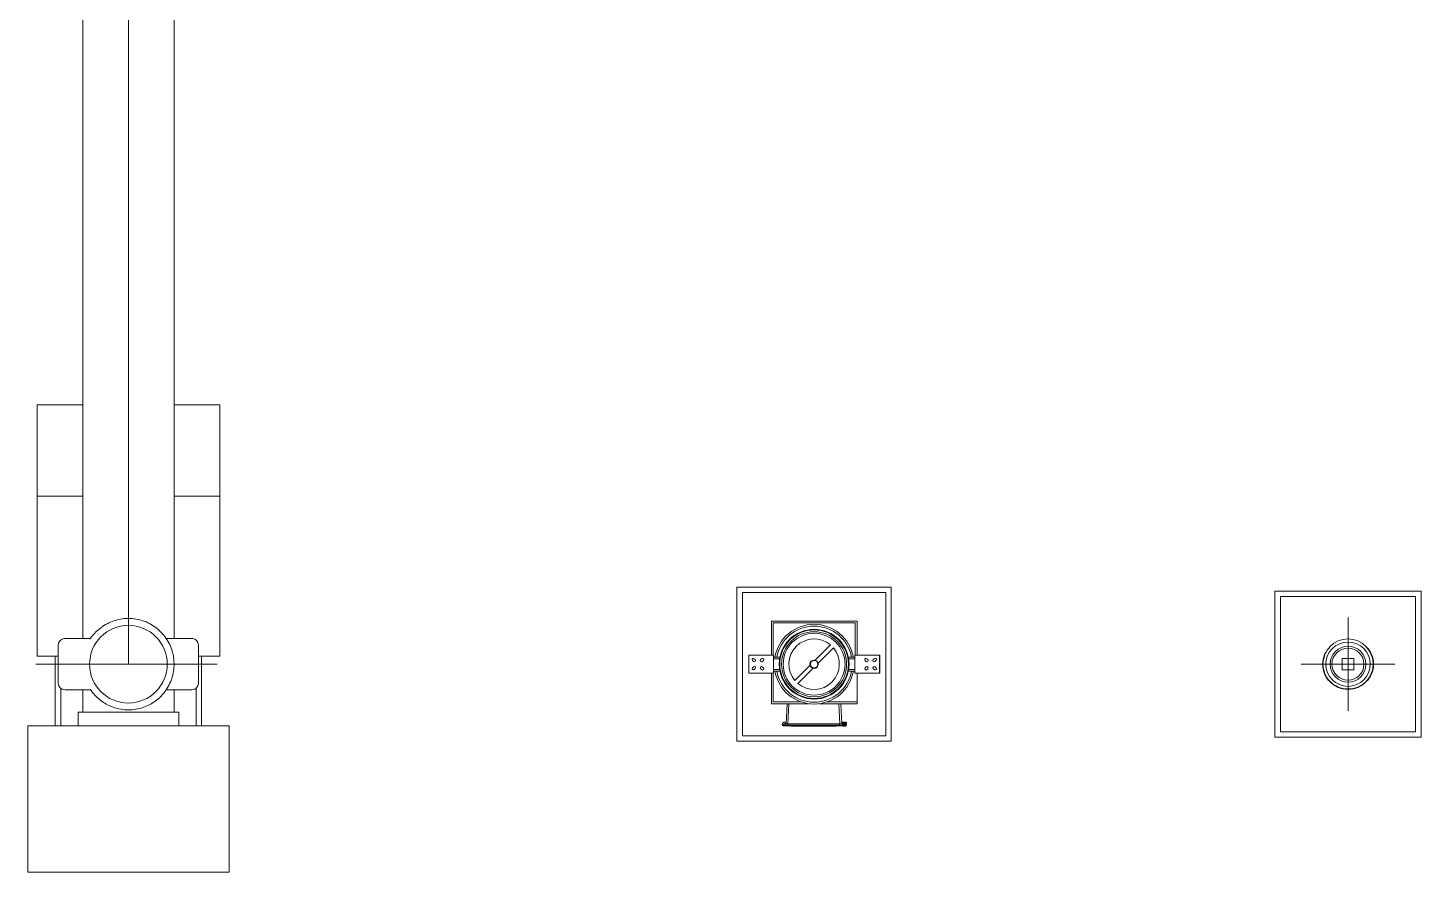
# Model space of a CAD drawing. Header units: metres. Extents: x 252 to 379, y 116 to 201.
# Drawn here: x 338.7 to 346.32, y 163.43 to 168.05 of the extents above; entities that cross this region are included whole.
import ezdxf

# ---------------------------------------------------------------- set-up
doc = ezdxf.new("R2010")
doc.units = ezdxf.units.M
doc.linetypes.add('ACAD_ISO10W100', pattern=[18.5, 12, -3, 0.5, -3])
doc.linetypes.add('DASHED', pattern=[0.75, 0.5, -0.25])
doc.layers.add('KOMPONENTE', color=7, linetype='Continuous', lineweight=5)
doc.layers.add('L-STRUCTUR_SET_A', color=94, linetype='Continuous', lineweight=9)
doc.layers.add('NOPRINT', color=13, linetype='DASHED', plot=False)

# ---------------------------------------------------------------- blocks, each defined once
blk = doc.blocks.new('set_2s_1d')
at = {"color": 7, "lineweight": 0}
blk.add_line((24.5009, 14.5), (24.5009, 6.5), dxfattribs=at)
at = {"color": 1, "lineweight": 0}
for p, q in [((24.2509, 6.64), (24.2509, 10.36)), ((24.7509, 10.36), (24.7509, 9.515)), ((24.7509, 9.515), (24.7509, 6.64)), ((24.0009, 7.9188), (24.2509, 7.9188)), ((24.0009, 6.5438), (24.0009, 7.9188)), ((24.7509, 7.9188), (25.0009, 7.9188)), ((25.0009, 7.9188), (25.0009, 6.5438)), ((24.5009, 7.3599), (24.5009, 7.4839)), ((24.0009, 7.4188), (24.2509, 7.4188)), ((24.7509, 7.4188), (25.0009, 7.4188)), ((24.3502, 6.6996), (24.3585, 6.7055)), ((24.3585, 6.7055), (24.367, 6.7111)), ((24.367, 6.7111), (24.3757, 6.7165)), ((24.3757, 6.7165), (24.3846, 6.7214)), ((24.3846, 6.7214), (24.3937, 6.7259)), ((24.3937, 6.7259), (24.4122, 6.7339)), ((24.4122, 6.7339), (24.421, 6.737)), ((24.421, 6.737), (24.4299, 6.7398)), ((24.4299, 6.7398), (24.4389, 6.7423)), ((24.4389, 6.7423), (24.448, 6.7445)), ((24.448, 6.7445), (24.4572, 6.7464)), ((24.4572, 6.7464), (24.4665, 6.7479)), ((24.4665, 6.7479), (24.4757, 6.749)), ((24.4757, 6.749), (24.485, 6.7499)), ((24.485, 6.7499), (24.5036, 6.7506)), ((24.5036, 6.7506), (24.5132, 6.7501)), ((24.5132, 6.7501), (24.5227, 6.7494)), ((24.5227, 6.7494), (24.5324, 6.7483)), ((24.5324, 6.7483), (24.5419, 6.7469)), ((24.5419, 6.7469), (24.5512, 6.745)), ((24.5512, 6.745), (24.5607, 6.7429)), ((24.5607, 6.7429), (24.57, 6.7404)), ((24.57, 6.7404), (24.5791, 6.7375)), ((24.5791, 6.7375), (24.5971, 6.7308)), ((24.5971, 6.7308), (24.6064, 6.7266)), ((24.6064, 6.7266), (24.6154, 6.7223)), ((24.6154, 6.7223), (24.6244, 6.7174)), ((24.6244, 6.7174), (24.6331, 6.7121)), ((24.6331, 6.7121), (24.6416, 6.7066)), ((24.6416, 6.7066), (24.6499, 6.7008)), ((24.1327, 6.6331), (24.128, 6.629)), ((24.138, 6.6363), (24.1327, 6.6331)), ((24.1435, 6.6384), (24.138, 6.6363)), ((24.1491, 6.6396), (24.1435, 6.6384)), ((24.1546, 6.64), (24.1491, 6.6396)), ((24.2937, 6.64), (24.1546, 6.64)), ((24.2915, 6.6384), (24.2924, 6.6408)), ((24.2915, 6.6366), (24.2915, 6.6384)), ((24.2924, 6.6408), (24.294, 6.6436)), ((24.294, 6.6436), (24.2965, 6.6471)), ((24.2965, 6.6471), (24.2997, 6.6511)), ((24.2997, 6.6511), (24.3037, 6.6559)), ((24.3037, 6.6559), (24.3085, 6.661)), ((24.3085, 6.661), (24.314, 6.6668)), ((24.314, 6.6668), (24.3271, 6.6799)), ((24.3271, 6.6799), (24.3346, 6.6868)), ((24.3346, 6.6868), (24.3422, 6.6934)), ((24.3422, 6.6934), (24.3502, 6.6996)), ((24.6499, 6.7008), (24.658, 6.6945)), ((24.658, 6.6945), (24.6657, 6.6879)), ((24.6657, 6.6879), (24.6804, 6.674)), ((24.6804, 6.674), (24.6872, 6.6666)), ((24.6872, 6.6666), (24.6939, 6.6589)), ((24.6939, 6.6589), (24.7001, 6.6509)), ((24.7001, 6.6509), (24.7061, 6.6426)), ((24.7061, 6.6426), (24.7117, 6.6341)), ((24.708, 6.64), (24.8471, 6.64)), ((24.7117, 6.6341), (24.7171, 6.6254)), ((24.8471, 6.64), (24.8525, 6.6396)), ((24.8525, 6.6396), (24.8581, 6.6384)), ((24.8581, 6.6384), (24.8636, 6.6363)), ((24.8636, 6.6363), (24.8689, 6.6331)), ((24.8689, 6.6331), (24.8736, 6.629)), ((24.1187, 6.6136), (24.1171, 6.6025)), ((24.1171, 6.6025), (24.1171, 6.4225)), ((24.1209, 6.6191), (24.1187, 6.6136)), ((24.124, 6.6244), (24.1209, 6.6191)), ((24.128, 6.629), (24.124, 6.6244)), ((24.7171, 6.6254), (24.722, 6.6165)), ((24.722, 6.6165), (24.7266, 6.6074)), ((24.7266, 6.6074), (24.7345, 6.5889)), ((24.7345, 6.5889), (24.7376, 6.5803)), ((24.7376, 6.5803), (24.7404, 6.5716)), ((24.7404, 6.5716), (24.7427, 6.5629)), ((24.7427, 6.5629), (24.7449, 6.5541)), ((24.7449, 6.5541), (24.7467, 6.5451)), ((24.8736, 6.629), (24.8776, 6.6244)), ((24.8776, 6.6244), (24.8807, 6.6191)), ((24.8807, 6.6191), (24.8829, 6.6136)), ((24.8829, 6.6136), (24.8846, 6.6025)), ((24.8846, 6.6025), (24.8846, 6.4225)), ((24.9862, 6.5), (23.9947, 6.5)), ((24.1171, 6.5438), (24.0009, 6.5438)), ((24.7467, 6.5451), (24.7482, 6.5361)), ((24.7482, 6.5361), (24.7494, 6.5271)), ((24.75, 6.4805), (24.7491, 6.4709)), ((24.7494, 6.5271), (24.7501, 6.5181)), ((24.7506, 6.4903), (24.75, 6.4805)), ((24.7501, 6.5181), (24.7509, 6.5)), ((24.7509, 6.5), (24.7506, 6.4903)), ((25.0009, 6.5438), (24.8846, 6.5438)), ((24.1171, 6.4225), (24.1171, 6.3975)), ((24.732, 6.4048), (24.7279, 6.3955)), ((24.7386, 6.423), (24.732, 6.4048)), ((24.7415, 6.4324), (24.7386, 6.423)), ((24.744, 6.4419), (24.7415, 6.4324)), ((24.746, 6.4515), (24.744, 6.4419)), ((24.7477, 6.4611), (24.746, 6.4515)), ((24.7491, 6.4709), (24.7477, 6.4611)), ((24.8846, 6.4225), (24.8846, 6.3975)), ((24.1171, 6.3975), (24.1175, 6.3921)), ((24.1175, 6.3921), (24.1187, 6.3865)), ((24.1187, 6.3865), (24.1209, 6.381)), ((24.1209, 6.381), (24.124, 6.3758)), ((24.124, 6.3758), (24.128, 6.371)), ((24.128, 6.371), (24.1327, 6.367)), ((24.1327, 6.367), (24.138, 6.3639)), ((24.138, 6.3639), (24.1435, 6.3618)), ((24.1435, 6.3618), (24.1546, 6.36)), ((24.1546, 6.36), (24.2936, 6.36)), ((24.2509, 6.36), (24.2509, 6.2375)), ((24.2981, 6.3538), (24.2915, 6.3634)), ((24.3016, 6.349), (24.2981, 6.3538)), ((24.3052, 6.3444), (24.3016, 6.349)), ((24.3089, 6.3398), (24.3052, 6.3444)), ((24.3127, 6.3353), (24.3089, 6.3398)), ((24.3167, 6.3309), (24.3127, 6.3353)), ((24.3207, 6.3266), (24.3167, 6.3309)), ((24.3249, 6.3225), (24.3207, 6.3266)), ((24.6895, 6.336), (24.6756, 6.3213)), ((24.696, 6.3438), (24.6895, 6.336)), ((24.7021, 6.3519), (24.696, 6.3438)), ((24.708, 6.3601), (24.7021, 6.3519)), ((24.7135, 6.3686), (24.708, 6.3601)), ((24.8471, 6.36), (24.708, 6.36)), ((24.7187, 6.3774), (24.7135, 6.3686)), ((24.7235, 6.3864), (24.7187, 6.3774)), ((24.7279, 6.3955), (24.7235, 6.3864)), ((24.7509, 6.2375), (24.7509, 6.36)), ((24.8581, 6.3618), (24.8471, 6.36)), ((24.8636, 6.3639), (24.8581, 6.3618)), ((24.8689, 6.367), (24.8636, 6.3639)), ((24.8736, 6.371), (24.8689, 6.367)), ((24.8776, 6.3758), (24.8736, 6.371)), ((24.8807, 6.381), (24.8776, 6.3758)), ((24.8829, 6.3865), (24.8807, 6.381)), ((24.8841, 6.3921), (24.8829, 6.3865)), ((24.8846, 6.3975), (24.8841, 6.3921)), ((24.3291, 6.3184), (24.3249, 6.3225)), ((24.3425, 6.3066), (24.3291, 6.3184)), ((24.3495, 6.301), (24.3425, 6.3066)), ((24.3566, 6.2958), (24.3495, 6.301)), ((24.3641, 6.2908), (24.3566, 6.2958)), ((24.3716, 6.286), (24.3641, 6.2908)), ((24.3794, 6.2815), (24.3716, 6.286)), ((24.3872, 6.2773), (24.3794, 6.2815)), ((24.3952, 6.2734), (24.3872, 6.2773)), ((24.4034, 6.2698), (24.3952, 6.2734)), ((24.4221, 6.2628), (24.4034, 6.2698)), ((24.4316, 6.2598), (24.4221, 6.2628)), ((24.4414, 6.2573), (24.4316, 6.2598)), ((24.4511, 6.255), (24.4414, 6.2573)), ((24.461, 6.2533), (24.4511, 6.255)), ((24.471, 6.2518), (24.461, 6.2533)), ((24.4809, 6.2509), (24.471, 6.2518)), ((24.4909, 6.2503), (24.4809, 6.2509)), ((24.5009, 6.25), (24.4909, 6.2503)), ((24.5207, 6.2509), (24.5009, 6.25)), ((24.5307, 6.2519), (24.5207, 6.2509)), ((24.5407, 6.2533), (24.5307, 6.2519)), ((24.5506, 6.255), (24.5407, 6.2533)), ((24.5604, 6.2573), (24.5506, 6.255)), ((24.5701, 6.2599), (24.5604, 6.2573)), ((24.5797, 6.2628), (24.5701, 6.2599)), ((24.5891, 6.2661), (24.5797, 6.2628)), ((24.5984, 6.2699), (24.5891, 6.2661)), ((24.6152, 6.2778), (24.5984, 6.2699)), ((24.6235, 6.2821), (24.6152, 6.2778)), ((24.6315, 6.2869), (24.6235, 6.2821)), ((24.6394, 6.292), (24.6315, 6.2869)), ((24.6471, 6.2973), (24.6394, 6.292)), ((24.6546, 6.3029), (24.6471, 6.2973)), ((24.6619, 6.3088), (24.6546, 6.3029)), ((24.6689, 6.3149), (24.6619, 6.3088)), ((24.6756, 6.3213), (24.6689, 6.3149)), ((24.2257, 6.2375), (24.2257, 6.1625)), ((24.7757, 6.2375), (24.2257, 6.2375)), ((24.2509, 6.2375), (24.7509, 6.2375)), ((24.7757, 6.1625), (24.7757, 6.2375))]:
    blk.add_line(p, q, dxfattribs=at)
at = {"color": 1, "lineweight": 0, "elevation": 0.4494}
blk.add_lwpolyline([(25.0509, 6.1625), (23.9509, 6.1625), (23.9509, 5.3625), (25.0509, 5.3625)], close=True, dxfattribs=at)
at = {"color": 1, "lineweight": 0}
blk.add_circle((24.5009, 6.5), 0.2125, dxfattribs=at)
at = {"layer": 'KOMPONENTE', "color": 1, "linetype": 'ACAD_ISO10W100', "ltscale": 0.5}
for p, q in [((31.1709, 6.244), (31.1709, 6.756)), ((31.4269, 6.5), (30.9149, 6.5))]:
    blk.add_line(p, q, dxfattribs=at)
at = {"layer": 'KOMPONENTE', "color": 1, "linetype": 'Continuous'}
for p, q in [((28.256, 6.5221), (28.3397, 6.6056)), ((28.3565, 6.5888), (28.2728, 6.5058)), ((28.0284, 6.55), (27.8934, 6.55)), ((27.8934, 6.55), (27.8934, 6.45)), ((27.8944, 6.55), (27.8944, 6.45)), ((27.9134, 6.52), (27.9185, 6.515)), ((27.9185, 6.485), (27.9134, 6.48)), ((27.9284, 6.5249), (27.9233, 6.5299)), ((27.9634, 6.5299), (27.9585, 6.525)), ((27.9733, 6.48), (27.9675, 6.4857)), ((27.9684, 6.5151), (27.9733, 6.52)), ((28.0284, 6.55), (28.0284, 6.45)), ((28.0638, 6.5375), (28.0289, 6.5375)), ((28.0289, 6.4625), (28.0289, 6.5375)), ((28.0623, 6.5292), (28.0289, 6.5292)), ((28.2288, 6.4949), (28.1453, 6.4112)), ((28.162, 6.3944), (28.2451, 6.4781)), ((28.4379, 6.5375), (28.4739, 6.5375)), ((28.4394, 6.5292), (28.4739, 6.5292)), ((28.4739, 6.4625), (28.4739, 6.5375)), ((28.4744, 6.55), (28.6094, 6.55)), ((28.4744, 6.55), (28.4744, 6.45)), ((28.5344, 6.5151), (28.5294, 6.52)), ((28.5295, 6.48), (28.5352, 6.4857)), ((28.5393, 6.5299), (28.5443, 6.525)), ((28.5744, 6.5249), (28.5794, 6.5299)), ((28.5893, 6.52), (28.5843, 6.515)), ((28.5843, 6.485), (28.5893, 6.48)), ((28.6084, 6.55), (28.6084, 6.45)), ((28.6094, 6.55), (28.6094, 6.45)), ((28.0284, 6.45), (27.8934, 6.45)), ((27.9234, 6.4701), (27.929, 6.4759)), ((27.9584, 6.4751), (27.9635, 6.47)), ((28.0623, 6.4708), (28.0289, 6.4708)), ((28.0638, 6.4625), (28.0289, 6.4625)), ((28.4379, 6.4625), (28.4739, 6.4625)), ((28.4394, 6.4708), (28.4739, 6.4708)), ((28.4744, 6.45), (28.6094, 6.45)), ((28.5443, 6.4751), (28.5393, 6.47)), ((28.5794, 6.4701), (28.5737, 6.4759)), ((28.0974, 6.173), (28.1032, 6.2837)), ((28.1074, 6.173), (28.1132, 6.2837)), ((28.3353, 6.299), (28.3352, 6.299)), ((28.3862, 6.2837), (28.392, 6.173)), ((28.3962, 6.2837), (28.402, 6.173)), ((28.0979, 6.183), (28.0911, 6.183)), ((28.0912, 6.173), (28.4272, 6.173)), ((28.0912, 6.166), (28.0912, 6.173)), ((28.1092, 6.163), (28.1092, 6.173)), ((28.3902, 6.163), (28.3902, 6.173)), ((28.4016, 6.1789), (28.4046, 6.179)), ((28.4018, 6.1759), (28.4048, 6.176)), ((28.4242, 6.182), (28.4043, 6.182)), ((28.4043, 6.182), (28.4046, 6.179)), ((28.4272, 6.179), (28.4046, 6.179)), ((28.4046, 6.179), (28.4048, 6.176)), ((28.4272, 6.176), (28.4048, 6.176)), ((28.4262, 6.175), (28.405, 6.175)), ((28.4082, 6.173), (28.4082, 6.166)), ((28.4092, 6.173), (28.4092, 6.167)), ((28.4147, 6.173), (28.4147, 6.175)), ((28.4172, 6.175), (28.4172, 6.182)), ((28.4172, 6.167), (28.4172, 6.173)), ((28.4197, 6.173), (28.4197, 6.175)), ((28.4272, 6.179), (28.4272, 6.176)), ((28.4272, 6.173), (28.4272, 6.168)), ((28.0807, 6.1693), (28.0798, 6.1698)), ((28.0798, 6.1683), (28.0807, 6.1688)), ((28.0822, 6.163), (28.4052, 6.163)), ((28.0855, 6.164), (28.0907, 6.164)), ((28.088, 6.1675), (28.0892, 6.172)), ((28.0902, 6.1701), (28.0912, 6.1701)), ((28.0902, 6.1701), (28.0902, 6.166)), ((28.0902, 6.166), (28.4082, 6.166)), ((28.0907, 6.164), (28.0916, 6.1645)), ((28.1271, 6.162), (28.1263, 6.162)), ((28.1272, 6.162), (28.373, 6.162)), ((28.1272, 6.1613), (28.1272, 6.162)), ((28.3722, 6.1613), (28.1272, 6.1613)), ((28.1292, 6.1613), (28.1292, 6.162)), ((28.1863, 6.162), (28.1863, 6.163)), ((28.1864, 6.162), (28.1864, 6.163)), ((28.1941, 6.162), (28.1941, 6.163)), ((28.195, 6.162), (28.195, 6.163)), ((28.1954, 6.162), (28.1954, 6.163)), ((28.1955, 6.162), (28.1955, 6.163)), ((28.2032, 6.162), (28.2032, 6.163)), ((28.2041, 6.162), (28.2041, 6.163)), ((28.2089, 6.162), (28.2089, 6.163)), ((28.2099, 6.162), (28.2099, 6.163)), ((28.2119, 6.162), (28.2119, 6.163)), ((28.2129, 6.162), (28.2129, 6.163)), ((28.2177, 6.162), (28.2177, 6.163)), ((28.2187, 6.162), (28.2187, 6.163)), ((28.2264, 6.162), (28.2264, 6.163)), ((28.2264, 6.162), (28.2264, 6.163)), ((28.2275, 6.163), (28.2275, 6.162)), ((28.2355, 6.162), (28.2355, 6.163)), ((28.2355, 6.162), (28.2355, 6.163)), ((28.2394, 6.162), (28.2394, 6.163)), ((28.2404, 6.162), (28.2404, 6.163)), ((28.2524, 6.162), (28.2524, 6.163)), ((28.2534, 6.162), (28.2534, 6.163)), ((28.2554, 6.162), (28.2554, 6.163)), ((28.2564, 6.162), (28.2564, 6.163)), ((28.2594, 6.163), (28.2594, 6.162)), ((28.2707, 6.163), (28.2707, 6.162)), ((28.2714, 6.163), (28.2714, 6.162)), ((28.2744, 6.163), (28.2744, 6.162)), ((28.2784, 6.162), (28.2784, 6.163)), ((28.2794, 6.162), (28.2794, 6.163)), ((28.2914, 6.162), (28.2914, 6.163)), ((28.2924, 6.162), (28.2924, 6.163)), ((28.2944, 6.162), (28.2944, 6.163)), ((28.2954, 6.162), (28.2954, 6.163)), ((28.2984, 6.163), (28.2984, 6.162)), ((28.3097, 6.163), (28.3097, 6.162)), ((28.3099, 6.162), (28.3099, 6.163)), ((28.3107, 6.162), (28.3107, 6.163)), ((28.3134, 6.163), (28.3134, 6.162)), ((28.3702, 6.1613), (28.3702, 6.162)), ((28.3722, 6.1613), (28.3722, 6.162)), ((28.4082, 6.168), (28.4272, 6.168)), ((28.4262, 6.167), (28.4092, 6.167)), ((28.4097, 6.1617), (28.4097, 6.167)), ((28.4097, 6.1617), (28.4159, 6.1617)), ((28.4134, 6.1617), (28.4134, 6.167)), ((28.4159, 6.1647), (28.4184, 6.1647)), ((28.4159, 6.1617), (28.4159, 6.1647)), ((28.4184, 6.1617), (28.4184, 6.1647)), ((28.4184, 6.1617), (28.4247, 6.1617)), ((28.4209, 6.1617), (28.4209, 6.167)), ((28.4247, 6.1617), (28.4247, 6.167))]:
    blk.add_line(p, q, dxfattribs=at)
at = {"layer": 'KOMPONENTE', "color": 1}
for points in [[(28.0169, 6.55), (28.0169, 6.736), (28.4859, 6.736), (28.4859, 6.55)], [(28.4859, 6.55), (28.4859, 6.736), (28.0169, 6.736), (28.0169, 6.55)], [(28.4759, 6.55), (28.4759, 6.726), (28.0269, 6.726), (28.0269, 6.55)], [(28.2235, 6.2837), (28.0169, 6.2837)], [(28.0169, 6.2837), (28.2235, 6.2837)], [(28.0269, 6.2937), (28.1803, 6.2937)], [(28.4859, 6.2837), (28.2782, 6.2837)], [(28.2782, 6.2837), (28.4859, 6.2837)], [(28.3214, 6.2937), (28.4859, 6.2937)]]:
    blk.add_lwpolyline(points, dxfattribs=at)
blk.add_lwpolyline([(31.2018, 6.4688), (31.2018, 6.5312), (31.1393, 6.5312), (31.1393, 6.4688)], close=True, dxfattribs=at)
at = {"layer": 'KOMPONENTE', "color": 1, "flags": 128}
for points in [[(28.0169, 6.2837), (28.0169, 6.45)], [(28.0269, 6.2937), (28.0269, 6.45)], [(28.4859, 6.2837), (28.4859, 6.45)]]:
    blk.add_lwpolyline(points, dxfattribs=at)
at = {"layer": 'KOMPONENTE', "color": 1}
for centre, radius in [((28.2509, 6.5), 0.1908), ((28.2509, 6.5), 0.1876), ((28.2509, 6.5), 0.1778), ((28.2509, 6.5), 0.169), ((31.1706, 6.5), 0.1378), ((31.1709, 6.5), 0.1213), ((31.1709, 6.5), 0.098), ((31.1706, 6.5), 0.0875), ((31.1706, 6.5), 0.0875)]:
    blk.add_circle(centre, radius, dxfattribs=at)
at = {"layer": 'KOMPONENTE', "color": 1, "linetype": 'Continuous'}
for centre, radius in [((28.2509, 6.5), 0.0227), ((28.2509, 6.5), 0.02), ((28.0822, 6.169), 0.0025), ((28.0822, 6.169), 0.00198), ((28.0822, 6.169), 0.0015)]:
    blk.add_circle(centre, radius, dxfattribs=at)
at = {"layer": 'KOMPONENTE', "color": 1}
for radius, start, end in [(0.218, 9.90477, 170.09523), (0.208, 10.38656, 169.61344), (0.218, 189.90477, 350.09523), (0.208, 190.38656, 349.61344)]:
    blk.add_arc((28.2509, 6.5), radius, start, end, dxfattribs=at)
at = {"layer": 'KOMPONENTE', "color": 1, "linetype": 'Continuous'}
for centre, radius, start, end in [((28.2509, 6.5), 0.138, 49.93268, 220.06731), ((28.2509, 6.5), 0.138, 229.93268, 40.06731), ((27.9184, 6.525), 0.007, 44.99702, 225.00298), ((27.9184, 6.475), 0.007, 134.99702, 315.58469), ((27.9234, 6.52), 0.007, 225.59066, 44.40934), ((27.9234, 6.48), 0.007, 323.81855, 134.40934), ((27.9634, 6.52), 0.007, 134.41531, 315.58469), ((27.9634, 6.48), 0.007, 53.81855, 225.00298), ((27.9684, 6.525), 0.007, 314.99702, 135.00298), ((27.9684, 6.475), 0.007, 225.59066, 45.58469), ((28.5344, 6.525), 0.007, 44.99702, 225.00298), ((28.5344, 6.475), 0.007, 134.41531, 314.40934), ((28.5394, 6.52), 0.007, 224.41531, 45.58469), ((28.5394, 6.48), 0.007, 314.99702, 126.18145), ((28.5794, 6.52), 0.007, 135.59066, 314.40934), ((28.5794, 6.48), 0.007, 45.59066, 216.18145), ((28.5844, 6.525), 0.007, 314.99702, 135.00298), ((28.5844, 6.475), 0.007, 224.41531, 45.00298), ((28.0911, 6.168), 0.015, 90, 173.62063), ((28.0892, 6.1729), 0.002, 261.93947, 341.06278), ((28.0932, 6.1709), 0.00412, 31.08362, 165), ((28.4043, 6.185), 0.003, 183.0005, 270.00003), ((28.405, 6.172), 0.003, 89.99999, 160.50764), ((28.4242, 6.179), 0.003, 0, 90), ((28.4262, 6.176), 0.001, 270, 0), ((28.0822, 6.169), 0.006, 173.62063, 345), ((28.0892, 6.1729), 0.003, 259.5999, 289.47122), ((28.0942, 6.166), 0.004, 180, 210), ((28.0942, 6.166), 0.003, 180, 270), ((28.1253, 6.162), 0.001, 0, 90), ((28.136, 6.162), 0.001, 90, 180), ((28.3633, 6.162), 0.001, 0, 90), ((28.374, 6.162), 0.001, 90, 180), ((28.4052, 6.166), 0.003, 270, 0), ((28.4092, 6.166), 0.001, 90, 180), ((28.4262, 6.168), 0.001, 270, 0)]:
    blk.add_arc(centre, radius, start, end, dxfattribs=at)
blk.add_open_spline([(28.0911, 6.1722), (28.0909, 6.1714), (28.0904, 6.1708), (28.0902, 6.1701)], degree=3, dxfattribs=at)
for points, knots in [([(28.4048, 6.176), (28.4048, 6.1758), (28.4048, 6.1756), (28.4051, 6.1749), (28.405, 6.175)], [0, 0, 0, 0, 0.696378, 1, 1, 1, 1]), ([(28.0907, 6.164), (28.0909, 6.1638), (28.092, 6.1632), (28.0933, 6.163), (28.0942, 6.163)], [0, 0, 0, 0, 0.257946, 1, 1, 1, 1])]:
    blk.add_open_spline(points, degree=3, knots=knots, dxfattribs=at)
at = {"layer": 'L-STRUCTUR_SET_A'}
for points in [[(28.6729, 6.922), (27.8289, 6.922), (27.8289, 6.078), (28.6729, 6.078)], [(28.6429, 6.892), (27.8589, 6.892), (27.8589, 6.108), (28.6429, 6.108)]]:
    blk.add_lwpolyline(points, close=True, dxfattribs=at)
for points in [[(31.5706, 6.3779), (31.5706, 6.1), (30.7706, 6.1), (30.7706, 6.9), (31.5706, 6.9), (31.5706, 6.3779)], [(31.5406, 6.6211), (31.5406, 6.13), (30.8006, 6.13), (30.8006, 6.87), (31.5406, 6.87), (31.5406, 6.6211)], [(24.1009, 6.1625), (24.1009, 6.5438)], [(24.9009, 6.5438), (24.9009, 6.3779)], [(24.1309, 6.1625), (24.1309, 6.3686)], [(24.8709, 6.3687), (24.8709, 6.1625)], [(24.9009, 6.3779), (24.9009, 6.1625)], [(28.4097, 6.165), (28.408, 6.165)]]:
    blk.add_lwpolyline(points, dxfattribs=at)
at = {"layer": 'NOPRINT'}
blk.add_circle((31.1709, 6.5), 0.1375, dxfattribs=at)

msp = doc.modelspace()

# ---------------------------------------------------------------- block references
msp.add_blockref('set_2s_1d', (314.7459, 158.0654))

doc.saveas('drawing.dxf')
